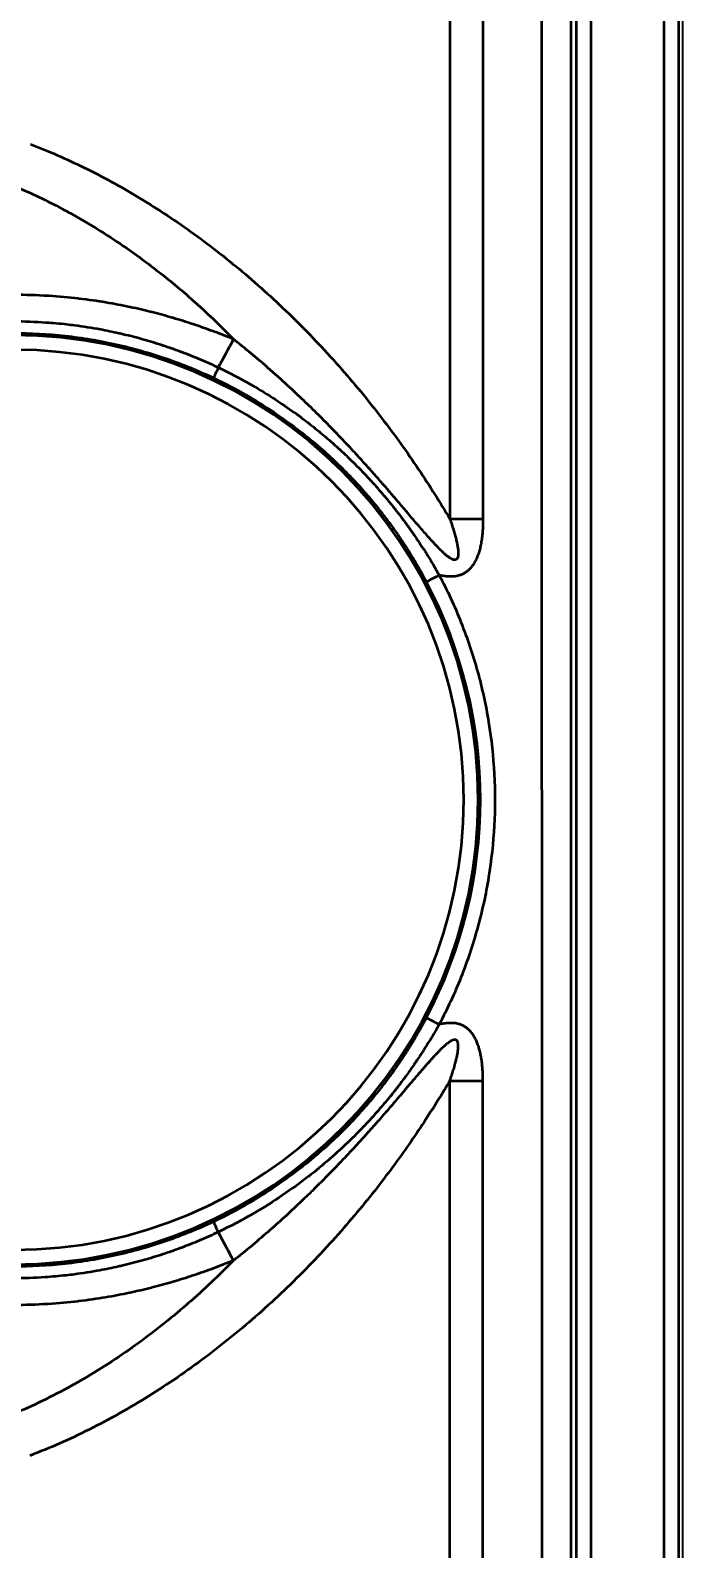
# Model space of a CAD drawing. Header units: millimetres. Extents: x 68 to 2000, y 100 to 2870.
# Drawn here: x 557.1 to 579.6, y 1742.9 to 1795.2 of the extents above; entities that cross this region are included whole.
import ezdxf

# ---------------------------------------------------------------- set-up
doc = ezdxf.new("R2010")
doc.units = ezdxf.units.MM
doc.header["$LTSCALE"] = 10
for name, color, linetype, lineweight in [('_Sichtbarkanten', 7, 'Continuous', 25), ('Bemaßung (ISO)', 7, 'Continuous', 25), ('Sichtbar schmal (ISO)', 7, 'Continuous', 35)]:
    doc.layers.add(name, color=color, linetype=linetype, lineweight=lineweight)
doc.styles.add('Notiztext (DIN)', font='verdana.ttf')
doc.dimstyles.new('Standard (DIN)', dxfattribs={"dimscale": 10, "dimtxt": 2.5, "dimasz": 2.5, "dimexe": 2, "dimexo": 4, "dimgap": 0.5, "dimtad": 1, "dimdec": 1, "dimrnd": 1e-08, "dimtxsty": 'Notiztext (DIN)', "dimcen": 0.09, "dimclrd": 256, "dimclre": 256, "dimclrt": 256, "dimadec": 0, "dimazin": 2, "dimtfac": 1, "dimtmove": 0, "dimatfit": 3, "dimfxl": 0, "dimtolj": 1, "dimtzin": 0, "dimlwd": -1, "dimlwe": -1, "dimarcsym": 0})

# ---------------------------------------------------------------- blocks, each defined once
blk = doc.blocks.new('*D75')
at = {"layer": 'Bemaßung (ISO)', "transparency": 16777216}
for p, q in [((549.429, 1980.97), (549.429, 1443.321)), ((489.279, 1583.67), (489.279, 1443.321)), ((464.279, 1463.321), (439.279, 1463.321)), ((489.279, 1463.321), (514.279, 1463.321)), ((514.279, 1463.321), (524.429, 1463.321)), ((549.429, 1463.321), (524.429, 1463.321)), ((574.429, 1463.321), (599.429, 1463.321))]:
    blk.add_line(p, q, dxfattribs=at)
for points in [[(464.279, 1467.488), (464.279, 1459.154), (489.279, 1463.321)], [(574.429, 1467.488), (574.429, 1459.154), (549.429, 1463.321)]]:
    blk.add_solid(points, dxfattribs=at)
at = {"layer": 'Defpoints', "color": 0, "transparency": 16777216}
for p in [(549.429, 2020.97), (489.279, 1623.67), (549.429, 1463.321)]:
    blk.add_point(p, dxfattribs=at)
at = {"layer": 'Bemaßung (ISO)', "transparency": 16777216, "insert": (499.778, 1494.345), "char_height": 25, "attachment_point": 1, "style": 'Notiztext (DIN)'}
blk.add_mtext('\\A1;60', dxfattribs=at)

msp = doc.modelspace()

# ---------------------------------------------------------------- linework, layer by layer
at = {"layer": '_Sichtbarkanten'}
msp.add_line((579.579, 2420.77), (579.579, 1726.57), dxfattribs=at)
at = {"layer": 'Sichtbar schmal (ISO)'}
for p, q in [((575.921, 1725.678), (575.921, 2421.662)), ((576.421, 2421.662), (576.421, 1725.678)), ((578.938, 1725.661), (578.938, 2421.679)), ((579.438, 2421.679), (579.438, 1725.661)), ((574.706, 1976.048), (574.729, 1725.865)), ((575.706, 1976.053), (575.729, 1725.87)), ((571.561, 1943.991), (571.561, 1778.346)), ((572.702, 1943.991), (572.702, 1778.345)), ((571.561, 1725.364), (571.561, 1758.991)), ((572.702, 1725.365), (572.702, 1758.991))]:
    msp.add_line(p, q, dxfattribs=at)
for radius in [16.009, 15.509]:
    msp.add_arc((556.529, 1768.67), radius, 270, 90, dxfattribs=at)
for centre, major_axis, ratio, start_param, end_param in [((562.583, 1781.748), (-4.733, -8.809), 0.002478, 1.779828, 1.894429), ((563.637, 1783.655), (-0.214, -0.452), 0.013166, 4.921026, 6.265731), ((572.702, 1778.398), (10, 0), 0.005236, 4.598021, 4.712389), ((556.529, 1768.668), (16.083, 0), 0.999985, 5.797171, 6.76876), ((571.195, 1776.408), (-0.442, -0.233), 0.004632, 4.709947, 6.265732), ((571.192, 1760.923), (-0.442, 0.234), 0.004638, 4.714828, 6.265732), ((572.702, 1759.043), (-10, 0), 0.005236, 1.45643, 1.570796), ((563.627, 1753.676), (-0.214, 0.452), 0.008932, 0.017454, 1.353571), ((562.576, 1755.683), (4.738, -8.806), 0.002481, 4.929782, 5.045336)]:
    msp.add_ellipse(centre, major_axis=major_axis, ratio=ratio, start_param=start_param, end_param=end_param, dxfattribs=at)
for points, knots in [([(557.11, 1791.263), (557.725, 1791.027), (558.34, 1790.759), (558.957, 1790.457), (559.573, 1790.155), (560.19, 1789.819), (560.804, 1789.451), (561.418, 1789.083), (562.029, 1788.681), (562.63, 1788.251), (563.232, 1787.82), (563.825, 1787.36), (564.407, 1786.871), (564.988, 1786.382), (565.559, 1785.865), (566.115, 1785.321), (566.671, 1784.777), (567.213, 1784.208), (567.731, 1783.622), (568.249, 1783.036), (568.744, 1782.434), (569.205, 1781.834), (569.666, 1781.234), (570.093, 1780.635), (570.485, 1780.052), (570.877, 1779.468), (571.233, 1778.9), (571.561, 1778.346)], [0, 0, 0, 0, 0.1111111, 0.1111111, 0.1111111, 0.2222222, 0.2222222, 0.2222222, 0.3333333, 0.3333333, 0.3333333, 0.4444444, 0.4444444, 0.4444444, 0.5555556, 0.5555556, 0.5555556, 0.6666667, 0.6666667, 0.6666667, 0.7777778, 0.7777778, 0.7777778, 0.8888889, 0.8888889, 0.8888889, 0.9999999, 0.9999999, 0.9999999, 0.9999999]), ([(556.539, 1789.826), (557.057, 1789.609), (557.578, 1789.364), (558.098, 1789.092), (558.247, 1789.013), (558.397, 1788.932), (558.547, 1788.849), (558.917, 1788.643), (559.287, 1788.423), (559.655, 1788.189), (559.952, 1788), (560.248, 1787.802), (560.543, 1787.595), (560.76, 1787.443), (560.976, 1787.285), (561.191, 1787.123), (561.628, 1786.793), (562.06, 1786.444), (562.484, 1786.077), (562.55, 1786.019), (562.617, 1785.96), (562.683, 1785.902), (563.17, 1785.471), (563.646, 1785.016), (564.109, 1784.538)], [0, 0, 0, 0, 0.2, 0.2, 0.2, 0.257551, 0.257551, 0.257551, 0.4, 0.4, 0.4, 0.515115, 0.515115, 0.515115, 0.6, 0.6, 0.6, 0.772792, 0.772792, 0.772792, 0.8, 0.8, 0.8, 1, 1, 1, 1]), ([(564.109, 1784.538), (563.878, 1784.633), (563.646, 1784.724), (563.413, 1784.811), (563.41, 1784.812), (563.407, 1784.814), (563.403, 1784.815), (563.176, 1784.899), (562.948, 1784.979), (562.72, 1785.055), (562.716, 1785.057), (562.713, 1785.058), (562.71, 1785.059), (562.483, 1785.134), (562.256, 1785.205), (562.027, 1785.272), (562.019, 1785.275), (562.011, 1785.277), (562.002, 1785.28), (561.775, 1785.346), (561.547, 1785.408), (561.313, 1785.468), (561.304, 1785.47), (561.294, 1785.473), (561.285, 1785.475), (561.047, 1785.535), (560.804, 1785.592), (560.55, 1785.646), (560.543, 1785.647), (560.537, 1785.648), (560.53, 1785.65), (560.269, 1785.705), (559.997, 1785.757), (559.709, 1785.805), (559.42, 1785.853), (559.115, 1785.898), (558.79, 1785.936), (558.78, 1785.937), (558.77, 1785.938), (558.761, 1785.939), (558.443, 1785.976), (558.107, 1786.008), (557.743, 1786.031), (557.731, 1786.031), (557.719, 1786.032), (557.707, 1786.033), (557.343, 1786.055), (556.952, 1786.068), (556.539, 1786.068)], [0, 0, 0, 0, 0.111111, 0.111111, 0.111111, 0.11267, 0.11267, 0.11267, 0.220675, 0.220675, 0.220675, 0.222222, 0.222222, 0.222222, 0.329386, 0.329386, 0.329386, 0.333333, 0.333333, 0.333333, 0.440102, 0.440102, 0.440102, 0.444444, 0.444444, 0.444444, 0.552829, 0.552829, 0.552829, 0.555556, 0.555556, 0.555556, 0.666667, 0.666667, 0.666667, 0.777778, 0.777778, 0.777778, 0.781096, 0.781096, 0.781096, 0.888889, 0.888889, 0.888889, 0.892494, 0.892494, 0.892494, 1, 1, 1, 1]), ([(556.539, 1785.159), (556.906, 1785.159), (557.273, 1785.146), (557.64, 1785.121), (557.88, 1785.105), (558.119, 1785.084), (558.358, 1785.057), (558.45, 1785.047), (558.541, 1785.036), (558.632, 1785.024), (558.929, 1784.986), (559.225, 1784.939), (559.52, 1784.885), (559.733, 1784.845), (559.946, 1784.801), (560.158, 1784.753), (560.209, 1784.742), (560.259, 1784.73), (560.31, 1784.718), (560.548, 1784.662), (560.786, 1784.6), (561.021, 1784.533), (561.244, 1784.469), (561.465, 1784.402), (561.683, 1784.329), (561.76, 1784.304), (561.836, 1784.278), (561.912, 1784.252), (562.049, 1784.204), (562.186, 1784.155), (562.321, 1784.103), (562.532, 1784.024), (562.74, 1783.94), (562.947, 1783.853), (563.162, 1783.761), (563.376, 1783.665), (563.586, 1783.565)], [0, 0, 0, 0, 0.1511745, 0.1511745, 0.1511745, 0.25, 0.25, 0.25, 0.2878367, 0.2878367, 0.2878367, 0.4108273, 0.4108273, 0.4108273, 0.5, 0.5, 0.5, 0.521296, 0.521296, 0.521296, 0.6219285, 0.6219285, 0.6219285, 0.7168528, 0.7168528, 0.7168528, 0.75, 0.75, 0.75, 0.8099122, 0.8099122, 0.8099122, 0.9029114, 0.9029114, 0.9029114, 0.9999993, 0.9999993, 0.9999993, 0.9999993]), ([(556.529, 1784.755), (557.123, 1784.755), (557.717, 1784.722), (558.308, 1784.656), (558.898, 1784.591), (559.486, 1784.492), (560.067, 1784.361), (560.648, 1784.23), (561.223, 1784.067), (561.783, 1783.873), (562.344, 1783.679), (562.891, 1783.456), (563.422, 1783.204)], [0, 0, 0, 0, 0.25, 0.25, 0.25, 0.5, 0.5, 0.5, 0.75, 0.75, 0.75, 1, 1, 1, 1]), ([(571.561, 1778.346), (571.585, 1778.278), (571.607, 1778.213), (571.628, 1778.151), (571.648, 1778.088), (571.667, 1778.029), (571.685, 1777.971), (571.703, 1777.914), (571.719, 1777.859), (571.733, 1777.806), (571.748, 1777.754), (571.761, 1777.703), (571.773, 1777.655), (571.785, 1777.607), (571.796, 1777.561), (571.805, 1777.518), (571.81, 1777.495), (571.814, 1777.473), (571.818, 1777.451), (571.822, 1777.432), (571.825, 1777.413), (571.828, 1777.394), (571.835, 1777.356), (571.84, 1777.319), (571.843, 1777.285), (571.847, 1777.25), (571.849, 1777.218), (571.85, 1777.188), (571.851, 1777.159), (571.851, 1777.131), (571.849, 1777.107), (571.847, 1777.082), (571.843, 1777.061), (571.839, 1777.042), (571.834, 1777.023), (571.828, 1777.006), (571.821, 1776.993), (571.813, 1776.979), (571.805, 1776.969), (571.795, 1776.96), (571.786, 1776.951), (571.775, 1776.945), (571.762, 1776.941), (571.749, 1776.937), (571.735, 1776.936), (571.718, 1776.937), (571.701, 1776.938), (571.682, 1776.943), (571.661, 1776.951), (571.64, 1776.958), (571.617, 1776.969), (571.593, 1776.984), (571.568, 1776.998), (571.541, 1777.016), (571.513, 1777.036), (571.485, 1777.057), (571.455, 1777.081), (571.423, 1777.108), (571.396, 1777.131), (571.368, 1777.156), (571.339, 1777.183), (571.334, 1777.188), (571.328, 1777.193), (571.323, 1777.198), (571.288, 1777.23), (571.252, 1777.266), (571.214, 1777.303), (571.177, 1777.341), (571.138, 1777.381), (571.098, 1777.424), (571.057, 1777.466), (571.016, 1777.511), (570.973, 1777.558), (570.929, 1777.605), (570.885, 1777.655), (570.838, 1777.708), (570.791, 1777.76), (570.742, 1777.815), (570.692, 1777.874), (570.641, 1777.932), (570.588, 1777.993), (570.533, 1778.057), (570.477, 1778.121), (570.42, 1778.188), (570.359, 1778.259), (570.299, 1778.329), (570.236, 1778.403), (570.17, 1778.481), (570.104, 1778.558), (570.035, 1778.639), (569.963, 1778.724), (569.918, 1778.776), (569.872, 1778.83), (569.825, 1778.886), (569.796, 1778.92), (569.766, 1778.955), (569.735, 1778.99), (569.656, 1779.083), (569.573, 1779.18), (569.485, 1779.282), (569.397, 1779.383), (569.305, 1779.489), (569.208, 1779.6), (569.112, 1779.711), (569.01, 1779.826), (568.903, 1779.947), (568.796, 1780.067), (568.684, 1780.192), (568.567, 1780.322), (568.45, 1780.451), (568.327, 1780.585), (568.199, 1780.724), (568.193, 1780.73), (568.188, 1780.736), (568.182, 1780.742), (568.058, 1780.875), (567.929, 1781.013), (567.793, 1781.156), (567.651, 1781.305), (567.501, 1781.46), (567.343, 1781.621), (567.185, 1781.781), (567.018, 1781.948), (566.841, 1782.122), (566.679, 1782.281), (566.508, 1782.446), (566.327, 1782.617), (566.311, 1782.632), (566.294, 1782.648), (566.278, 1782.663), (566.078, 1782.85), (565.867, 1783.045), (565.643, 1783.246), (565.418, 1783.447), (565.179, 1783.655), (564.924, 1783.871), (564.74, 1784.026), (564.548, 1784.186), (564.346, 1784.348), (564.268, 1784.411), (564.189, 1784.475), (564.109, 1784.538)], [0, 0, 0, 0, 0.0243902, 0.0243902, 0.0243902, 0.0487805, 0.0487805, 0.0487805, 0.0731707, 0.0731707, 0.0731707, 0.097561, 0.097561, 0.097561, 0.1219512, 0.1219512, 0.1219512, 0.1348687, 0.1348687, 0.1348687, 0.1463415, 0.1463415, 0.1463415, 0.1707317, 0.1707317, 0.1707317, 0.195122, 0.195122, 0.195122, 0.2195122, 0.2195122, 0.2195122, 0.2439024, 0.2439024, 0.2439024, 0.2682927, 0.2682927, 0.2682927, 0.2926829, 0.2926829, 0.2926829, 0.3170732, 0.3170732, 0.3170732, 0.3414634, 0.3414634, 0.3414634, 0.3658537, 0.3658537, 0.3658537, 0.3902439, 0.3902439, 0.3902439, 0.4146341, 0.4146341, 0.4146341, 0.4390244, 0.4390244, 0.4390244, 0.4597132, 0.4597132, 0.4597132, 0.4634146, 0.4634146, 0.4634146, 0.4878049, 0.4878049, 0.4878049, 0.5121951, 0.5121951, 0.5121951, 0.5365854, 0.5365854, 0.5365854, 0.5609756, 0.5609756, 0.5609756, 0.5853659, 0.5853659, 0.5853659, 0.6097561, 0.6097561, 0.6097561, 0.6341463, 0.6341463, 0.6341463, 0.6585366, 0.6585366, 0.6585366, 0.6829268, 0.6829268, 0.6829268, 0.6979935, 0.6979935, 0.6979935, 0.7073171, 0.7073171, 0.7073171, 0.7317073, 0.7317073, 0.7317073, 0.7560976, 0.7560976, 0.7560976, 0.7804878, 0.7804878, 0.7804878, 0.804878, 0.804878, 0.804878, 0.8292683, 0.8292683, 0.8292683, 0.8302928, 0.8302928, 0.8302928, 0.8536585, 0.8536585, 0.8536585, 0.8780488, 0.8780488, 0.8780488, 0.902439, 0.902439, 0.902439, 0.9248125, 0.9248125, 0.9248125, 0.9268293, 0.9268293, 0.9268293, 0.9512195, 0.9512195, 0.9512195, 0.9756098, 0.9756098, 0.9756098, 0.9932006, 0.9932006, 0.9932006, 0.9999998, 0.9999998, 0.9999998, 0.9999998]), ([(563.586, 1783.565), (563.963, 1783.385), (564.315, 1783.2), (564.643, 1783.015), (564.671, 1782.998), (564.7, 1782.982), (564.728, 1782.966), (565.023, 1782.797), (565.298, 1782.627), (565.556, 1782.459), (565.606, 1782.426), (565.655, 1782.394), (565.704, 1782.361), (565.932, 1782.209), (566.147, 1782.058), (566.35, 1781.908), (566.415, 1781.86), (566.478, 1781.813), (566.54, 1781.766), (566.716, 1781.632), (566.883, 1781.5), (567.042, 1781.37), (567.117, 1781.309), (567.189, 1781.248), (567.26, 1781.188), (567.395, 1781.074), (567.524, 1780.961), (567.647, 1780.85), (567.728, 1780.777), (567.806, 1780.706), (567.882, 1780.635), (567.984, 1780.539), (568.083, 1780.445), (568.177, 1780.352), (568.261, 1780.27), (568.342, 1780.189), (568.421, 1780.109), (568.497, 1780.031), (568.571, 1779.953), (568.643, 1779.877), (568.728, 1779.787), (568.81, 1779.699), (568.889, 1779.611), (568.945, 1779.549), (569, 1779.488), (569.053, 1779.428), (569.138, 1779.331), (569.22, 1779.236), (569.298, 1779.144), (569.338, 1779.096), (569.377, 1779.049), (569.416, 1779.002), (569.5, 1778.901), (569.58, 1778.802), (569.656, 1778.705), (569.683, 1778.67), (569.71, 1778.636), (569.737, 1778.602), (569.819, 1778.497), (569.896, 1778.394), (569.971, 1778.294), (569.988, 1778.271), (570.005, 1778.248), (570.021, 1778.225), (570.101, 1778.117), (570.176, 1778.013), (570.248, 1777.911), (570.257, 1777.898), (570.265, 1777.886), (570.274, 1777.873), (570.351, 1777.764), (570.423, 1777.658), (570.491, 1777.555), (570.494, 1777.552), (570.496, 1777.548), (570.498, 1777.545), (570.568, 1777.44), (570.634, 1777.34), (570.695, 1777.243), (570.699, 1777.238), (570.702, 1777.233), (570.706, 1777.227), (570.766, 1777.132), (570.823, 1777.041), (570.877, 1776.953), (570.882, 1776.945), (570.888, 1776.936), (570.893, 1776.927), (570.948, 1776.838), (570.998, 1776.752), (571.046, 1776.671), (571.049, 1776.666), (571.052, 1776.66), (571.055, 1776.655), (571.106, 1776.569), (571.152, 1776.488), (571.195, 1776.411)], [0, 0, 0, 0, 0.057475, 0.057475, 0.057475, 0.0625, 0.0625, 0.0625, 0.114892, 0.114892, 0.114892, 0.125, 0.125, 0.125, 0.172446, 0.172446, 0.172446, 0.1875, 0.1875, 0.1875, 0.230103, 0.230103, 0.230103, 0.25, 0.25, 0.25, 0.287856, 0.287856, 0.287856, 0.3125, 0.3125, 0.3125, 0.345699, 0.345699, 0.345699, 0.375, 0.375, 0.375, 0.403617, 0.403617, 0.403617, 0.4375, 0.4375, 0.4375, 0.461605, 0.461605, 0.461605, 0.5, 0.5, 0.5, 0.519654, 0.519654, 0.519654, 0.5625, 0.5625, 0.5625, 0.577754, 0.577754, 0.577754, 0.625, 0.625, 0.625, 0.635857, 0.635857, 0.635857, 0.6875, 0.6875, 0.6875, 0.693885, 0.693885, 0.693885, 0.75, 0.75, 0.75, 0.751922, 0.751922, 0.751922, 0.809348, 0.809348, 0.809348, 0.8125, 0.8125, 0.8125, 0.869313, 0.869313, 0.869313, 0.875, 0.875, 0.875, 0.93366, 0.93366, 0.93366, 0.9375, 0.9375, 0.9375, 1, 1, 1, 1]), ([(563.422, 1783.204), (563.821, 1783.015), (564.191, 1782.819), (564.534, 1782.623), (564.876, 1782.427), (565.19, 1782.23), (565.482, 1782.034), (565.774, 1781.839), (566.043, 1781.645), (566.293, 1781.453), (566.544, 1781.262), (566.775, 1781.073), (566.991, 1780.889), (567.206, 1780.704), (567.406, 1780.524), (567.591, 1780.347), (567.777, 1780.171), (567.95, 1779.999), (568.111, 1779.832), (568.272, 1779.664), (568.422, 1779.502), (568.561, 1779.344), (568.701, 1779.186), (568.832, 1779.033), (568.954, 1778.884), (569.076, 1778.736), (569.189, 1778.592), (569.296, 1778.452), (569.402, 1778.313), (569.502, 1778.178), (569.595, 1778.048), (569.689, 1777.917), (569.776, 1777.791), (569.858, 1777.67), (569.94, 1777.548), (570.017, 1777.431), (570.089, 1777.318), (570.161, 1777.205), (570.228, 1777.097), (570.291, 1776.992), (570.354, 1776.888), (570.412, 1776.788), (570.467, 1776.693), (570.522, 1776.598), (570.573, 1776.507), (570.62, 1776.421), (570.668, 1776.335), (570.712, 1776.252), (570.753, 1776.175)], [0, 0, 0, 0, 0.0625, 0.0625, 0.0625, 0.125, 0.125, 0.125, 0.1875, 0.1875, 0.1875, 0.25, 0.25, 0.25, 0.3125, 0.3125, 0.3125, 0.375, 0.375, 0.375, 0.4375, 0.4375, 0.4375, 0.5, 0.5, 0.5, 0.5625, 0.5625, 0.5625, 0.625, 0.625, 0.625, 0.6875, 0.6875, 0.6875, 0.75, 0.75, 0.75, 0.8125, 0.8125, 0.8125, 0.875, 0.875, 0.875, 0.9375, 0.9375, 0.9375, 1, 1, 1, 1]), ([(572.702, 1778.345), (572.702, 1778.266), (572.699, 1778.111), (572.687, 1777.897), (572.666, 1777.697), (572.637, 1777.511), (572.601, 1777.338), (572.557, 1777.18), (572.504, 1777.034), (572.443, 1776.9), (572.374, 1776.78), (572.296, 1776.676), (572.213, 1776.588), (572.125, 1776.517), (572.032, 1776.459), (571.926, 1776.412), (571.803, 1776.377), (571.666, 1776.359), (571.519, 1776.358), (571.362, 1776.375), (571.252, 1776.397), (571.195, 1776.411)], [0, 0, 0, 0, 0.0526316, 0.1052632, 0.1578947, 0.2105263, 0.2631579, 0.3157895, 0.3684211, 0.4210526, 0.4736842, 0.5263158, 0.5789474, 0.6315789, 0.6842105, 0.7368421, 0.7894737, 0.8421053, 0.8947368, 0.9473684, 1, 1, 1, 1]), ([(571.195, 1776.411), (571.475, 1775.881), (571.973, 1774.799), (572.544, 1773.098), (572.928, 1771.347), (573.12, 1769.564), (573.12, 1767.771), (572.926, 1765.988), (572.542, 1764.237), (571.971, 1762.537), (571.472, 1761.455), (571.192, 1760.925)], [0, 0, 0, 0, 0.1111111, 0.2222222, 0.3333333, 0.4444444, 0.5555556, 0.6666667, 0.7777778, 0.8888889, 1, 1, 1, 1]), ([(570.75, 1761.156), (570.706, 1761.073), (570.658, 1760.984), (570.606, 1760.89), (570.554, 1760.796), (570.499, 1760.697), (570.438, 1760.593), (570.378, 1760.489), (570.313, 1760.38), (570.243, 1760.266), (570.173, 1760.152), (570.099, 1760.033), (570.018, 1759.909), (569.938, 1759.785), (569.852, 1759.656), (569.76, 1759.523), (569.668, 1759.389), (569.569, 1759.25), (569.463, 1759.107), (569.357, 1758.963), (569.244, 1758.815), (569.122, 1758.661), (569, 1758.508), (568.87, 1758.349), (568.729, 1758.185), (568.588, 1758.021), (568.438, 1757.852), (568.275, 1757.678), (568.112, 1757.503), (567.937, 1757.324), (567.747, 1757.139), (567.558, 1756.955), (567.354, 1756.765), (567.133, 1756.572), (566.912, 1756.378), (566.674, 1756.18), (566.416, 1755.978), (566.157, 1755.776), (565.878, 1755.571), (565.574, 1755.365), (565.27, 1755.158), (564.942, 1754.95), (564.583, 1754.742), (564.224, 1754.535), (563.834, 1754.328), (563.413, 1754.128)], [0.0000001, 0.0000001, 0.0000001, 0.0000001, 0.0666667, 0.0666667, 0.0666667, 0.1333333, 0.1333333, 0.1333333, 0.2, 0.2, 0.2, 0.2666667, 0.2666667, 0.2666667, 0.3333333, 0.3333333, 0.3333333, 0.4, 0.4, 0.4, 0.4666667, 0.4666667, 0.4666667, 0.5333333, 0.5333333, 0.5333333, 0.6, 0.6, 0.6, 0.6666667, 0.6666667, 0.6666667, 0.7333333, 0.7333333, 0.7333333, 0.8, 0.8, 0.8, 0.8666667, 0.8666667, 0.8666667, 0.9333333, 0.9333333, 0.9333333, 1, 1, 1, 1]), ([(571.192, 1760.925), (571.148, 1760.846), (571.1, 1760.762), (571.048, 1760.673), (571.045, 1760.669), (571.043, 1760.665), (571.04, 1760.661), (570.99, 1760.575), (570.936, 1760.484), (570.877, 1760.389), (570.872, 1760.381), (570.867, 1760.372), (570.862, 1760.364), (570.804, 1760.27), (570.742, 1760.171), (570.676, 1760.068), (570.669, 1760.057), (570.662, 1760.046), (570.655, 1760.035), (570.588, 1759.931), (570.516, 1759.823), (570.44, 1759.71), (570.432, 1759.698), (570.425, 1759.687), (570.417, 1759.675), (570.339, 1759.561), (570.256, 1759.442), (570.168, 1759.319), (570.16, 1759.307), (570.152, 1759.296), (570.144, 1759.285), (570.054, 1759.16), (569.959, 1759.03), (569.857, 1758.897), (569.849, 1758.886), (569.84, 1758.874), (569.832, 1758.863), (569.728, 1758.728), (569.618, 1758.588), (569.501, 1758.443), (569.492, 1758.432), (569.483, 1758.421), (569.474, 1758.41), (569.355, 1758.264), (569.227, 1758.113), (569.091, 1757.957), (569.082, 1757.946), (569.073, 1757.936), (569.064, 1757.926), (568.925, 1757.768), (568.776, 1757.604), (568.617, 1757.436), (568.608, 1757.427), (568.599, 1757.418), (568.591, 1757.409), (568.428, 1757.238), (568.254, 1757.063), (568.067, 1756.882), (568.059, 1756.875), (568.051, 1756.867), (568.043, 1756.86), (567.852, 1756.677), (567.647, 1756.489), (567.426, 1756.296), (567.42, 1756.291), (567.414, 1756.285), (567.408, 1756.28), (567.182, 1756.084), (566.939, 1755.884), (566.676, 1755.68), (566.673, 1755.678), (566.67, 1755.675), (566.666, 1755.673), (566.399, 1755.466), (566.111, 1755.256), (565.799, 1755.044), (565.486, 1754.832), (565.149, 1754.619), (564.779, 1754.405), (564.776, 1754.403), (564.773, 1754.401), (564.77, 1754.4), (564.403, 1754.188), (564.005, 1753.976), (563.576, 1753.772)], [0, 0, 0, 0, 0.063706, 0.063706, 0.063706, 0.066667, 0.066667, 0.066667, 0.128031, 0.128031, 0.128031, 0.133333, 0.133333, 0.133333, 0.193704, 0.193704, 0.193704, 0.2, 0.2, 0.2, 0.260558, 0.260558, 0.260558, 0.266667, 0.266667, 0.266667, 0.32772, 0.32772, 0.32772, 0.333333, 0.333333, 0.333333, 0.394825, 0.394825, 0.394825, 0.4, 0.4, 0.4, 0.461986, 0.461986, 0.461986, 0.466667, 0.466667, 0.466667, 0.529228, 0.529228, 0.529228, 0.533333, 0.533333, 0.533333, 0.596557, 0.596557, 0.596557, 0.6, 0.6, 0.6, 0.663987, 0.663987, 0.663987, 0.666667, 0.666667, 0.666667, 0.731535, 0.731535, 0.731535, 0.733333, 0.733333, 0.733333, 0.799214, 0.799214, 0.799214, 0.8, 0.8, 0.8, 0.866667, 0.866667, 0.866667, 0.933333, 0.933333, 0.933333, 0.933889, 0.933889, 0.933889, 1, 1, 1, 1]), ([(572.702, 1758.991), (572.702, 1759.066), (572.701, 1759.139), (572.698, 1759.208), (572.696, 1759.278), (572.692, 1759.345), (572.687, 1759.41), (572.683, 1759.475), (572.676, 1759.538), (572.669, 1759.599), (572.662, 1759.659), (572.654, 1759.718), (572.644, 1759.775), (572.635, 1759.831), (572.625, 1759.886), (572.613, 1759.938), (572.601, 1759.991), (572.589, 1760.041), (572.575, 1760.09), (572.561, 1760.139), (572.546, 1760.185), (572.53, 1760.231), (572.513, 1760.276), (572.496, 1760.319), (572.478, 1760.36), (572.459, 1760.401), (572.439, 1760.44), (572.419, 1760.478), (572.398, 1760.515), (572.376, 1760.55), (572.353, 1760.582), (572.33, 1760.615), (572.306, 1760.646), (572.282, 1760.674), (572.257, 1760.703), (572.231, 1760.729), (572.204, 1760.754), (572.177, 1760.778), (572.149, 1760.8), (572.12, 1760.821), (572.09, 1760.842), (572.06, 1760.86), (572.027, 1760.877), (571.995, 1760.894), (571.96, 1760.909), (571.923, 1760.923), (571.886, 1760.936), (571.847, 1760.947), (571.804, 1760.956), (571.762, 1760.965), (571.717, 1760.971), (571.669, 1760.975), (571.622, 1760.978), (571.572, 1760.978), (571.52, 1760.976), (571.469, 1760.973), (571.415, 1760.968), (571.361, 1760.959), (571.306, 1760.951), (571.25, 1760.939), (571.192, 1760.925)], [0, 0, 0, 0, 0.05, 0.05, 0.05, 0.1, 0.1, 0.1, 0.15, 0.15, 0.15, 0.2, 0.2, 0.2, 0.25, 0.25, 0.25, 0.3, 0.3, 0.3, 0.35, 0.35, 0.35, 0.4, 0.4, 0.4, 0.45, 0.45, 0.45, 0.5, 0.5, 0.5, 0.55, 0.55, 0.55, 0.6, 0.6, 0.6, 0.65, 0.65, 0.65, 0.7, 0.7, 0.7, 0.75, 0.75, 0.75, 0.8, 0.8, 0.8, 0.85, 0.85, 0.85, 0.9, 0.9, 0.9, 0.95, 0.95, 0.95, 1, 1, 1, 1]), ([(571.561, 1758.991), (571.584, 1759.056), (571.605, 1759.118), (571.625, 1759.177), (571.645, 1759.237), (571.663, 1759.293), (571.68, 1759.348), (571.696, 1759.402), (571.712, 1759.455), (571.726, 1759.505), (571.74, 1759.555), (571.753, 1759.604), (571.765, 1759.65), (571.766, 1759.653), (571.767, 1759.657), (571.768, 1759.661), (571.779, 1759.703), (571.788, 1759.743), (571.797, 1759.782), (571.798, 1759.786), (571.799, 1759.79), (571.8, 1759.795), (571.808, 1759.832), (571.815, 1759.867), (571.821, 1759.901), (571.822, 1759.906), (571.823, 1759.911), (571.824, 1759.915), (571.829, 1759.948), (571.834, 1759.98), (571.838, 1760.009), (571.839, 1760.014), (571.84, 1760.019), (571.84, 1760.024), (571.844, 1760.052), (571.846, 1760.08), (571.848, 1760.105), (571.849, 1760.11), (571.849, 1760.115), (571.849, 1760.12), (571.85, 1760.144), (571.851, 1760.167), (571.851, 1760.188), (571.851, 1760.192), (571.851, 1760.197), (571.85, 1760.202), (571.85, 1760.221), (571.848, 1760.24), (571.846, 1760.257), (571.845, 1760.261), (571.845, 1760.265), (571.844, 1760.269), (571.842, 1760.285), (571.838, 1760.299), (571.834, 1760.312), (571.833, 1760.316), (571.832, 1760.319), (571.83, 1760.323), (571.826, 1760.334), (571.821, 1760.345), (571.815, 1760.354), (571.813, 1760.357), (571.811, 1760.36), (571.809, 1760.362), (571.803, 1760.37), (571.796, 1760.377), (571.789, 1760.383), (571.786, 1760.385), (571.783, 1760.387), (571.78, 1760.388), (571.772, 1760.393), (571.763, 1760.396), (571.753, 1760.398), (571.75, 1760.399), (571.746, 1760.4), (571.741, 1760.4), (571.731, 1760.401), (571.72, 1760.401), (571.707, 1760.399), (571.702, 1760.398), (571.696, 1760.397), (571.691, 1760.396), (571.678, 1760.392), (571.664, 1760.388), (571.648, 1760.381), (571.641, 1760.378), (571.634, 1760.375), (571.626, 1760.371), (571.61, 1760.364), (571.594, 1760.354), (571.576, 1760.343), (571.567, 1760.338), (571.557, 1760.331), (571.547, 1760.325), (571.529, 1760.313), (571.511, 1760.299), (571.491, 1760.284), (571.48, 1760.276), (571.468, 1760.266), (571.456, 1760.257), (571.437, 1760.241), (571.416, 1760.223), (571.395, 1760.205), (571.382, 1760.193), (571.368, 1760.181), (571.354, 1760.169), (571.333, 1760.149), (571.312, 1760.129), (571.289, 1760.107), (571.274, 1760.093), (571.258, 1760.077), (571.243, 1760.062), (571.22, 1760.04), (571.198, 1760.017), (571.174, 1759.993), (571.157, 1759.975), (571.139, 1759.957), (571.121, 1759.938), (571.098, 1759.914), (571.075, 1759.889), (571.051, 1759.863), (571.031, 1759.842), (571.011, 1759.821), (570.991, 1759.799), (570.967, 1759.773), (570.942, 1759.746), (570.917, 1759.718), (570.895, 1759.693), (570.873, 1759.668), (570.85, 1759.643), (570.825, 1759.614), (570.799, 1759.586), (570.773, 1759.556), (570.748, 1759.527), (570.722, 1759.498), (570.696, 1759.468), (570.669, 1759.438), (570.643, 1759.407), (570.615, 1759.375), (570.586, 1759.342), (570.557, 1759.309), (570.527, 1759.274), (570.5, 1759.242), (570.472, 1759.209), (570.443, 1759.175), (570.41, 1759.138), (570.377, 1759.099), (570.343, 1759.059), (570.314, 1759.025), (570.284, 1758.99), (570.254, 1758.955), (570.217, 1758.911), (570.179, 1758.867), (570.14, 1758.821), (570.11, 1758.785), (570.079, 1758.749), (570.047, 1758.712), (570.005, 1758.662), (569.962, 1758.611), (569.917, 1758.559), (569.885, 1758.522), (569.852, 1758.484), (569.819, 1758.445), (569.771, 1758.389), (569.722, 1758.331), (569.671, 1758.271), (569.637, 1758.232), (569.603, 1758.193), (569.568, 1758.152), (569.514, 1758.088), (569.457, 1758.023), (569.399, 1757.956), (569.364, 1757.915), (569.328, 1757.874), (569.291, 1757.832), (569.229, 1757.76), (569.164, 1757.686), (569.098, 1757.61), (569.061, 1757.568), (569.023, 1757.526), (568.985, 1757.483), (568.914, 1757.402), (568.84, 1757.319), (568.764, 1757.234), (568.725, 1757.191), (568.686, 1757.147), (568.647, 1757.103), (568.565, 1757.013), (568.481, 1756.92), (568.394, 1756.824), (568.354, 1756.781), (568.313, 1756.737), (568.272, 1756.692), (568.179, 1756.591), (568.082, 1756.487), (567.982, 1756.381), (567.941, 1756.337), (567.899, 1756.292), (567.856, 1756.247), (567.75, 1756.135), (567.639, 1756.02), (567.524, 1755.902), (567.482, 1755.857), (567.438, 1755.813), (567.394, 1755.767), (567.272, 1755.643), (567.146, 1755.516), (567.014, 1755.385), (566.97, 1755.341), (566.925, 1755.297), (566.879, 1755.252), (566.74, 1755.115), (566.594, 1754.974), (566.442, 1754.829), (566.396, 1754.785), (566.35, 1754.742), (566.303, 1754.697), (566.142, 1754.546), (565.974, 1754.39), (565.796, 1754.229), (565.749, 1754.186), (565.7, 1754.142), (565.652, 1754.099), (565.463, 1753.93), (565.264, 1753.755), (565.057, 1753.578), (565.009, 1753.537), (564.96, 1753.496), (564.911, 1753.454), (564.694, 1753.271), (564.471, 1753.087), (564.24, 1752.902), (564.195, 1752.866), (564.149, 1752.83), (564.104, 1752.794)], [0, 0, 0, 0, 0.02439, 0.02439, 0.02439, 0.04878, 0.04878, 0.04878, 0.073171, 0.073171, 0.073171, 0.097561, 0.097561, 0.097561, 0.099591, 0.099591, 0.099591, 0.121951, 0.121951, 0.121951, 0.124489, 0.124489, 0.124489, 0.146341, 0.146341, 0.146341, 0.149386, 0.149386, 0.149386, 0.170732, 0.170732, 0.170732, 0.17428, 0.17428, 0.17428, 0.195122, 0.195122, 0.195122, 0.19918, 0.19918, 0.19918, 0.219512, 0.219512, 0.219512, 0.224081, 0.224081, 0.224081, 0.243902, 0.243902, 0.243902, 0.248985, 0.248985, 0.248985, 0.268293, 0.268293, 0.268293, 0.273886, 0.273886, 0.273886, 0.292683, 0.292683, 0.292683, 0.298793, 0.298793, 0.298793, 0.317073, 0.317073, 0.317073, 0.323702, 0.323702, 0.323702, 0.341463, 0.341463, 0.341463, 0.348571, 0.348571, 0.348571, 0.365854, 0.365854, 0.365854, 0.373457, 0.373457, 0.373457, 0.390244, 0.390244, 0.390244, 0.398353, 0.398353, 0.398353, 0.414634, 0.414634, 0.414634, 0.423252, 0.423252, 0.423252, 0.439024, 0.439024, 0.439024, 0.448154, 0.448154, 0.448154, 0.463415, 0.463415, 0.463415, 0.473047, 0.473047, 0.473047, 0.487805, 0.487805, 0.487805, 0.497953, 0.497953, 0.497953, 0.512195, 0.512195, 0.512195, 0.522851, 0.522851, 0.522851, 0.536585, 0.536585, 0.536585, 0.547745, 0.547745, 0.547745, 0.560976, 0.560976, 0.560976, 0.57264, 0.57264, 0.57264, 0.585366, 0.585366, 0.585366, 0.597537, 0.597537, 0.597537, 0.609756, 0.609756, 0.609756, 0.622434, 0.622434, 0.622434, 0.634146, 0.634146, 0.634146, 0.647332, 0.647332, 0.647332, 0.658537, 0.658537, 0.658537, 0.672229, 0.672229, 0.672229, 0.682927, 0.682927, 0.682927, 0.697126, 0.697126, 0.697126, 0.707317, 0.707317, 0.707317, 0.722023, 0.722023, 0.722023, 0.731707, 0.731707, 0.731707, 0.74692, 0.74692, 0.74692, 0.756098, 0.756098, 0.756098, 0.771817, 0.771817, 0.771817, 0.780488, 0.780488, 0.780488, 0.796715, 0.796715, 0.796715, 0.804878, 0.804878, 0.804878, 0.821612, 0.821612, 0.821612, 0.829268, 0.829268, 0.829268, 0.846509, 0.846509, 0.846509, 0.853659, 0.853659, 0.853659, 0.871406, 0.871406, 0.871406, 0.878049, 0.878049, 0.878049, 0.896305, 0.896305, 0.896305, 0.902439, 0.902439, 0.902439, 0.921195, 0.921195, 0.921195, 0.926829, 0.926829, 0.926829, 0.946091, 0.946091, 0.946091, 0.95122, 0.95122, 0.95122, 0.970978, 0.970978, 0.970978, 0.97561, 0.97561, 0.97561, 0.996034, 0.996034, 0.996034, 1, 1, 1, 1]), ([(571.561, 1758.991), (571.294, 1758.54), (570.998, 1758.063), (570.672, 1757.566), (570.345, 1757.069), (569.987, 1756.552), (569.588, 1756.012), (569.189, 1755.473), (568.75, 1754.911), (568.268, 1754.338), (567.785, 1753.765), (567.26, 1753.18), (566.705, 1752.608), (566.149, 1752.036), (565.563, 1751.477), (564.967, 1750.95), (564.371, 1750.424), (563.765, 1749.929), (563.135, 1749.457), (562.505, 1748.985), (561.851, 1748.535), (561.18, 1748.118), (560.51, 1747.7), (559.824, 1747.316), (559.141, 1746.973), (558.457, 1746.63), (557.775, 1746.33), (557.09, 1746.068)], [0, 0, 0, 0, 0.111111, 0.111111, 0.111111, 0.222222, 0.222222, 0.222222, 0.333333, 0.333333, 0.333333, 0.444444, 0.444444, 0.444444, 0.555556, 0.555556, 0.555556, 0.666667, 0.666667, 0.666667, 0.777778, 0.777778, 0.777778, 0.888889, 0.888889, 0.888889, 1, 1, 1, 1]), ([(563.576, 1753.772), (563.366, 1753.672), (563.153, 1753.576), (562.938, 1753.485), (562.731, 1753.397), (562.523, 1753.314), (562.312, 1753.234), (562.176, 1753.183), (562.038, 1753.133), (561.899, 1753.085), (561.824, 1753.059), (561.749, 1753.034), (561.674, 1753.009), (561.455, 1752.937), (561.234, 1752.869), (561.011, 1752.806), (560.775, 1752.739), (560.537, 1752.677), (560.298, 1752.62), (560.246, 1752.608), (560.195, 1752.596), (560.143, 1752.585), (559.931, 1752.537), (559.719, 1752.493), (559.506, 1752.454), (559.211, 1752.4), (558.914, 1752.353), (558.617, 1752.315), (558.525, 1752.303), (558.433, 1752.292), (558.341, 1752.282), (558.102, 1752.256), (557.862, 1752.234), (557.623, 1752.218), (557.255, 1752.194), (556.888, 1752.182), (556.52, 1752.182)], [0.0000001, 0.0000001, 0.0000001, 0.0000001, 0.0967736, 0.0967736, 0.0967736, 0.1896415, 0.1896415, 0.1896415, 0.25, 0.25, 0.25, 0.2826357, 0.2826357, 0.2826357, 0.377559, 0.377559, 0.377559, 0.4782707, 0.4782707, 0.4782707, 0.5, 0.5, 0.5, 0.5888571, 0.5888571, 0.5888571, 0.7119633, 0.7119633, 0.7119633, 0.75, 0.75, 0.75, 0.8487301, 0.8487301, 0.8487301, 1, 1, 1, 1]), ([(563.413, 1754.128), (562.882, 1753.877), (562.335, 1753.654), (561.775, 1753.461), (561.215, 1753.268), (560.642, 1753.105), (560.062, 1752.974), (559.481, 1752.844), (558.894, 1752.746), (558.305, 1752.68), (557.715, 1752.615), (557.122, 1752.582), (556.529, 1752.582)], [0, 0, 0, 0, 0.25, 0.25, 0.25, 0.5, 0.5, 0.5, 0.75, 0.75, 0.75, 1, 1, 1, 1]), ([(564.104, 1752.794), (563.873, 1752.698), (563.641, 1752.607), (563.408, 1752.52), (563.178, 1752.434), (562.947, 1752.353), (562.716, 1752.275), (562.712, 1752.274), (562.708, 1752.273), (562.704, 1752.272), (562.478, 1752.196), (562.251, 1752.125), (562.023, 1752.058), (562.014, 1752.055), (562.005, 1752.053), (561.996, 1752.05), (561.769, 1751.983), (561.541, 1751.921), (561.308, 1751.861), (561.298, 1751.859), (561.288, 1751.856), (561.278, 1751.854), (561.04, 1751.794), (560.796, 1751.736), (560.542, 1751.682), (560.535, 1751.681), (560.529, 1751.679), (560.522, 1751.678), (560.261, 1751.623), (559.988, 1751.57), (559.699, 1751.522), (559.409, 1751.473), (559.103, 1751.429), (558.777, 1751.39), (558.767, 1751.389), (558.757, 1751.388), (558.747, 1751.387), (558.429, 1751.35), (558.092, 1751.318), (557.727, 1751.295), (557.715, 1751.294), (557.703, 1751.293), (557.691, 1751.293), (557.325, 1751.27), (556.934, 1751.257), (556.52, 1751.257)], [0.0000017, 0.0000017, 0.0000017, 0.0000017, 0.1111111, 0.1111111, 0.1111111, 0.2204464, 0.2204464, 0.2204464, 0.2222222, 0.2222222, 0.2222222, 0.3292215, 0.3292215, 0.3292215, 0.3333333, 0.3333333, 0.3333333, 0.4400034, 0.4400034, 0.4400034, 0.4444444, 0.4444444, 0.4444444, 0.5527993, 0.5527993, 0.5527993, 0.5555556, 0.5555556, 0.5555556, 0.6666667, 0.6666667, 0.6666667, 0.7777778, 0.7777778, 0.7777778, 0.7811155, 0.7811155, 0.7811155, 0.8888889, 0.8888889, 0.8888889, 0.892499, 0.892499, 0.892499, 1, 1, 1, 1]), ([(564.104, 1752.794), (563.604, 1752.279), (563.082, 1751.782), (562.539, 1751.309), (562.486, 1751.263), (562.434, 1751.218), (562.381, 1751.172), (561.816, 1750.688), (561.228, 1750.228), (560.621, 1749.798), (560.584, 1749.771), (560.546, 1749.745), (560.508, 1749.718), (559.88, 1749.279), (559.232, 1748.872), (558.584, 1748.509), (558.564, 1748.498), (558.545, 1748.488), (558.525, 1748.477), (557.857, 1748.106), (557.189, 1747.783), (556.52, 1747.504)], [0.0000012, 0.0000012, 0.0000012, 0.0000012, 0.2280253, 0.2280253, 0.2280253, 0.25, 0.25, 0.25, 0.4854101, 0.4854101, 0.4854101, 0.5, 0.5, 0.5, 0.7427016, 0.7427016, 0.7427016, 0.75, 0.75, 0.75, 1, 1, 1, 1])]:
    msp.add_open_spline(points, degree=3, knots=knots, dxfattribs=at)

# ---------------------------------------------------------------- dimensions: what is measured, and where the dimension line sits
at = {"layer": 'Bemaßung (ISO)'}
dim = msp.add_linear_dim(base=(549.429, 1463.321), p1=(489.279, 1623.67), p2=(549.429, 2020.97), angle=180, dimstyle='Standard (DIN)', override={"dimdec": 0, "dimtp": 0, "dimtm": 0, "dimtdec": 0, "dimtofl": 0}, dxfattribs=at)
dim.commit()
dim.dimension.update_dxf_attribs({"geometry": '*D75', "text_midpoint": (519.354, 1463.321), "dimtype": 160})

doc.saveas('drawing.dxf')
